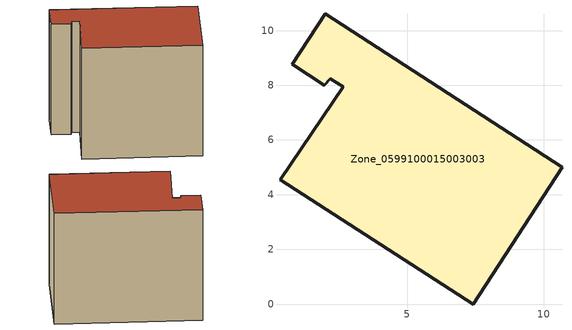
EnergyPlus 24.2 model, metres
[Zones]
Zone_0599100015003003
 floor ground (C_G): 0.35,4.54 2.66,7.95 2.19,8.24 1.97,8.01 0.8,8.77 2.01,10.61 10.66,5 7.42,0 z0.86
 wall outside (C_F): 2.66,7.95 0.35,4.54 7.42,0 10.66,5 2.01,10.61 0.8,8.77 1.97,8.01 2.19,8.24 2.66,7.95 z0.86:9.48
 roof outside (C_R): 1.97,8.01 2.19,8.24 2.66,7.95 0.35,4.54 7.42,0 10.66,5 2.01,10.61 0.8,8.77 z9.48
[BUILDING]
Pand.0599100015003003: North Axis=0; Terrain=City; Loads Convergence Tolerance Value=0.04; Temperature Convergence Tolerance Value=0.4; Solar Distribution=FullExterior; Maximum Number of Warmup Days=25; Minimum Number of Warmup Days=1
[Site:Location]
Rotterdam.The.Hague.AP_ZH_NLD Design_Conditions: Latitude=51.96; Longitude=4.45; Time Zone=1; Elevation=-4.5
[SITE:GROUNDTEMPERATURE:BUILDINGSURFACE]
18, 18, 18, 18, 18, 18, 18, 18, 18, 18, 18, 18
[MATERIAL] Thermal Absorptance=0.9; Solar Absorptance=0.7; Visible Absorptance=0.7
Name | Roughness | Thickness | Conductivity | Density | Specific Heat
G.TC.1975-1991 | MediumSmooth | 0.15 | 0.288461 | 540 | 1210
F.TC.1975-1991 | Rough | 0.3 | 0.230769 | 1920 | 840
R.TC.1975-1991 | MediumRough | 0.2 | 0.153846 | 1500 | 1000
[CONSTRUCTION]
C_G: G.TC.1975-1991
C_F: F.TC.1975-1991
C_R: R.TC.1975-1991
[ZONE]
Zone_0599100015003003: Type=1; Multiplier=1; Ceiling Height=Autocalculate; Volume=Autocalculate; Floor Area=autocalculate; Part of Total Floor Area=Yes
[ZONEINFILTRATION:DESIGNFLOWRATE]
Infil_Zone_0599100015003003: Zone or ZoneList or Space or SpaceList=Zone_0599100015003003; Schedule=AlwaysOn; Design Flow Rate Calculation Method=Flow/Area; Flow Rate per Floor Area=0.003; Constant Term Coefficient=1; Temperature Term Coefficient=0; Velocity Term Coefficient=0; Velocity Squared Term Coefficient=0
[HVACTEMPLATE:ZONE:IDEALLOADSAIRSYSTEM]
Zone_0599100015003003: Maximum Heating Supply Air Temperature=50; Minimum Cooling Supply Air Temperature=13; Maximum Heating Supply Air Humidity Ratio=0.0156; Minimum Cooling Supply Air Humidity Ratio=0.0077; Heating Limit=NoLimit; Cooling Limit=NoLimit; Dehumidification Control Type=ConstantSensibleHeatRatio; Cooling Sensible Heat Ratio=0.7; Dehumidification Setpoint=60; Humidification Control Type=None; Humidification Setpoint=30; Outdoor Air Method=None; Outdoor Air Flow Rate per Person=0.00944; Outdoor Air Flow Rate per Zone Floor Area=0; Outdoor Air Flow Rate per Zone=0; Demand Controlled Ventilation Type=None; Outdoor Air Economizer Type=NoEconomizer; Heat Recovery Type=None; Sensible Heat Recovery Effectiveness=0.7; Latent Heat Recovery Effectiveness=0.65
[ZONECONTROL:THERMOSTAT]
ThermostatControl_Zone_0599100015003003: Zone or ZoneList=Zone_0599100015003003; Control Type Schedule=DualSetpointControlType; Control 1=Thermostat_Zone_0599100015003003; Temperature Difference Between Cutout And Setpoint=0
[THERMOSTATSETPOINT:DUALSETPOINT]
Thermostat_Zone_0599100015003003: Heating Setpoint Temperature Schedule=HeatingSetpoint_Zone_0599100015003003; Cooling Setpoint Temperature Schedule=CoolingSetpoint_Zone_0599100015003003
[SCHEDULE:COMPACT]
HeatingSetpoint_Zone_0599100015003003: Through: 12/31, For: AllDays, Until: 24:00, 21
CoolingSetpoint_Zone_0599100015003003: Through: 12/31, For: AllDays, Until: 24:00, 24
DualSetpointControlType: Through: 12/31, For: AllDays, Until: 24:00, 4
AlwaysOn: Through: 12/31, For: AllDays, Until: 24:00, 1
